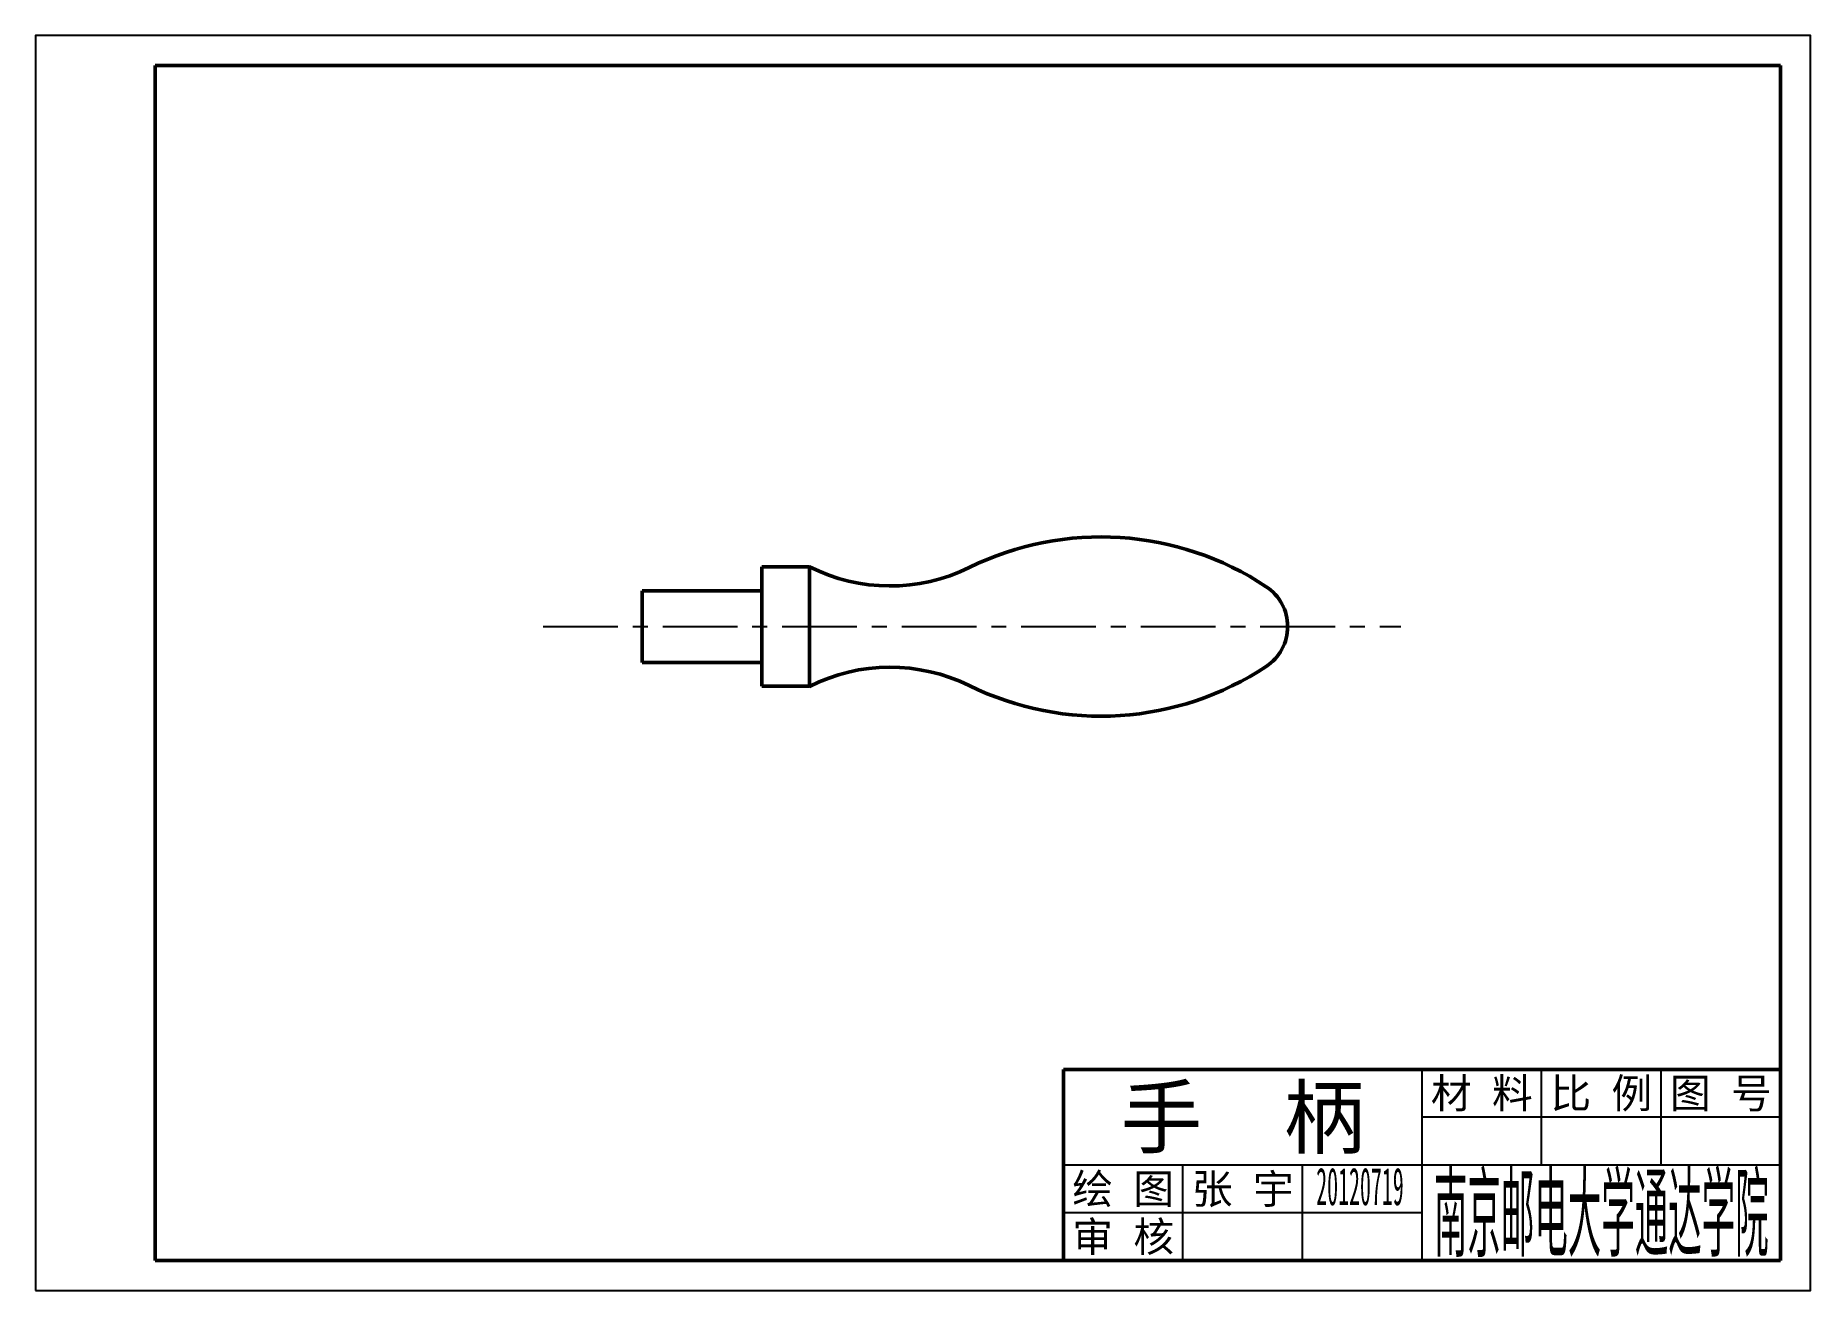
# Model space of a CAD drawing. Header units: millimetres. Extents: x 0 to 297, y 0 to 210.
import ezdxf
from ezdxf.enums import TextEntityAlignment as Align

# ---------------------------------------------------------------- set-up
doc = ezdxf.new("R2010")
doc.units = ezdxf.units.MM
doc.header["$LTSCALE"] = 10
doc.linetypes.add('CENTER', pattern=[2, 1.25, -0.25, 0.25, -0.25])
doc.layers.get('0').update_dxf_attribs({"linetype": 'CONTINUOUS'})
doc.styles.get("Standard").update_dxf_attribs({"font": 'SIMFANG.TTF'})

msp = doc.modelspace()

# ---------------------------------------------------------------- linework, layer by layer
at = {"lineweight": 50}
for p, q in [((292, 205), (20, 205)), ((20, 205), (20, 5)), ((292, 5), (292, 205)), ((121.51, 117.1), (121.51, 121.1)), ((121.51, 121.1), (129.51, 121.1)), ((129.51, 121.1), (129.51, 101.1)), ((101.51, 117.1), (101.51, 105.1)), ((121.51, 117.1), (101.51, 117.1)), ((121.51, 105.1), (121.51, 117.1)), ((101.51, 105.1), (121.51, 105.1)), ((121.51, 101.1), (121.51, 105.1)), ((129.51, 101.1), (121.51, 101.1)), ((172, 5), (172, 37)), ((292, 37), (172, 37)), ((20, 5), (292, 5))]:
    msp.add_line(p, q, dxfattribs=at)
at = {"color": 1, "linetype": 'CENTER', "lineweight": -3}
msp.add_line((84.94, 111.1), (228.43, 111.1), dxfattribs=at)
at = {"lineweight": -3}
for p, q in [((232, 5), (232, 37)), ((252, 21), (252, 37)), ((272, 21), (272, 37)), ((292, 29), (232, 29)), ((292, 21), (172, 21)), ((192, 5), (192, 21)), ((212, 5), (212, 21)), ((232, 13), (172, 13)), ((292, 5), (292, 13)), ((292, 5), (272, 5))]:
    msp.add_line(p, q, dxfattribs=at)
msp.add_lwpolyline([(0, 0), (297, 0), (297, 210), (0, 210)], close=True)
at = {"color": 0, "linetype": 'Continuous', "lineweight": 50}
for centre, radius, start, end in [((178.29, 76.1), 50, 56.4427, 116.177), ((143, 147.89), 30, 243.2734, 296.177), ((201.51, 111.1), 8, 303.5573, 56.4427), ((143, 74.3), 30, 63.823, 116.7266), ((178.29, 146.1), 50, 243.823, 303.5573)]:
    msp.add_arc(centre, radius, start, end, dxfattribs=at)

# ---------------------------------------------------------------- texts
at = {"lineweight": -3}
for s, height, p in [('材 料', 5, (242, 33)), ('比 例', 5, (262, 33)), ('图 号', 5, (282, 33)), ('手  柄', 10, (202, 29)), ('绘 图', 5, (182, 17)), ('张 宇', 5, (202, 17)), ('审 核', 5, (182, 9))]:
    msp.add_text(s, height=height, dxfattribs=at).set_placement(p, align=Align.MIDDLE_CENTER)
for s, height, width, p, p2 in [('南京邮电大学通达学院', 12.136, 0.333541, (233.99, 6.95), (290, 6.95)), ('20120719', 6.284, 0.421008, (214.29, 14.28), (228.94, 14.28))]:
    msp.add_text(s, height=height, dxfattribs=dict(at, width=width)).set_placement(p, p2, align=Align.FIT)

doc.saveas('drawing.dxf')
